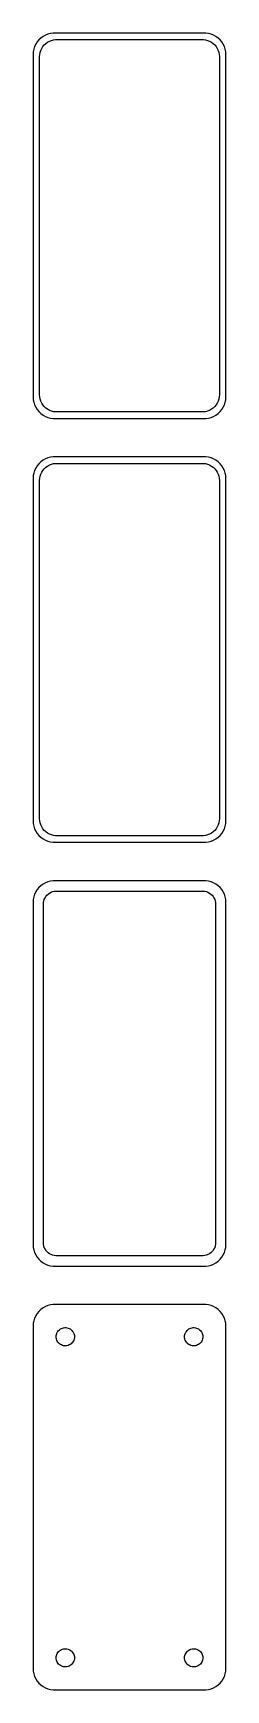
# Model space of a CAD drawing. Header units: metres. Extents: x -22 to 22, y 351 to 738.
import ezdxf

# ---------------------------------------------------------------- set-up
doc = ezdxf.new("R2010")
doc.units = ezdxf.units.M

msp = doc.modelspace()

# ---------------------------------------------------------------- linework, layer by layer
for p, q in [((-21.8815, 735.409), (-22.1489, 734.841)), ((-21.5451, 735.939), (-21.8815, 735.409)), ((-21.1448, 736.423), (-21.5451, 735.939)), ((-20.6871, 736.853), (-21.1448, 736.423)), ((-20.1791, 737.222), (-20.6871, 736.853)), ((-19.6289, 737.524), (-20.1791, 737.222)), ((-19.9159, 735.238), (-19.5497, 735.582)), ((-19.0451, 737.755), (-19.6289, 737.524)), ((-19.5497, 735.582), (-19.1433, 735.877)), ((-19.1433, 735.877), (-18.7031, 736.119)), ((-18.4369, 737.911), (-19.0451, 737.755)), ((-18.7031, 736.119), (-18.2361, 736.304)), ((-17.8139, 737.99), (-18.4369, 737.911)), ((-18.2361, 736.304), (-17.7495, 736.429)), ((17.8139, 737.99), (-17.8139, 737.99)), ((-17.7495, 736.429), (-17.2512, 736.492)), ((-17.2512, 736.492), (17.2512, 736.492)), ((17.2512, 736.492), (17.7495, 736.429)), ((17.7495, 736.429), (18.2361, 736.304)), ((18.4369, 737.911), (17.8139, 737.99)), ((18.2361, 736.304), (18.7031, 736.119)), ((19.0451, 737.755), (18.4369, 737.911)), ((18.7031, 736.119), (19.1433, 735.877)), ((19.6289, 737.524), (19.0451, 737.755)), ((19.1433, 735.877), (19.5497, 735.582)), ((19.5497, 735.582), (19.9159, 735.238)), ((20.1791, 737.222), (19.6289, 737.524)), ((20.6871, 736.853), (20.1791, 737.222)), ((21.1448, 736.423), (20.6871, 736.853)), ((21.5451, 735.939), (21.1448, 736.423)), ((21.8815, 735.409), (21.5451, 735.939)), ((22.1489, 734.841), (21.8815, 735.409)), ((-22.4606, 733.627), (-22.5, 733)), ((-22.5, 733), (-22.5, 653)), ((-22.3429, 734.243), (-22.4606, 733.627)), ((-22.1489, 734.841), (-22.3429, 734.243)), ((-21, 732.5), (-20.9684, 733.001)), ((-21, 653.5), (-21, 732.5)), ((-20.9684, 733.001), (-20.8743, 733.495)), ((-20.8743, 733.495), (-20.7191, 733.972)), ((-20.7191, 733.972), (-20.5052, 734.427)), ((-20.5052, 734.427), (-20.2361, 734.851)), ((-20.2361, 734.851), (-19.9159, 735.238)), ((19.9159, 735.238), (20.2361, 734.851)), ((20.2361, 734.851), (20.5052, 734.427)), ((20.5052, 734.427), (20.7191, 733.972)), ((20.7191, 733.972), (20.8743, 733.495)), ((20.8743, 733.495), (20.9684, 733.001)), ((20.9684, 733.001), (21, 732.5)), ((21, 732.5), (21, 653.5)), ((22.3429, 734.243), (22.1489, 734.841)), ((22.4606, 733.627), (22.3429, 734.243)), ((22.5, 733), (22.4606, 733.627)), ((22.5, 653), (22.5, 733)), ((-22.5, 653), (-22.4606, 652.373)), ((-22.4606, 652.373), (-22.3429, 651.757)), ((-22.3429, 651.757), (-22.1489, 651.159)), ((-22.1489, 651.159), (-21.8815, 650.591)), ((-21.8815, 650.591), (-21.5451, 650.061)), ((-20.9684, 652.999), (-21, 653.5)), ((-20.8743, 652.505), (-20.9684, 652.999)), ((-20.7191, 652.028), (-20.8743, 652.505)), ((-20.5052, 651.573), (-20.7191, 652.028)), ((-20.2361, 651.149), (-20.5052, 651.573)), ((-19.9159, 650.762), (-20.2361, 651.149)), ((-19.5497, 650.418), (-19.9159, 650.762)), ((-19.1433, 650.123), (-19.5497, 650.418)), ((19.5497, 650.418), (19.1433, 650.123)), ((19.9159, 650.762), (19.5497, 650.418)), ((20.2361, 651.149), (19.9159, 650.762)), ((20.5052, 651.573), (20.2361, 651.149)), ((20.7191, 652.028), (20.5052, 651.573)), ((20.8743, 652.505), (20.7191, 652.028)), ((20.9684, 652.999), (20.8743, 652.505)), ((21, 653.5), (20.9684, 652.999)), ((21.5451, 650.061), (21.8815, 650.591)), ((21.8815, 650.591), (22.1489, 651.159)), ((22.1489, 651.159), (22.3429, 651.757)), ((22.3429, 651.757), (22.4606, 652.373)), ((22.4606, 652.373), (22.5, 653)), ((-21.5451, 650.061), (-21.1448, 649.577)), ((-21.1448, 649.577), (-20.6871, 649.147)), ((-20.6871, 649.147), (-20.1791, 648.778)), ((-20.1791, 648.778), (-19.6289, 648.476)), ((-19.6289, 648.476), (-19.0451, 648.245)), ((-18.7031, 649.881), (-19.1433, 650.123)), ((-19.0451, 648.245), (-18.4369, 648.089)), ((-18.2361, 649.696), (-18.7031, 649.881)), ((-18.4369, 648.089), (-17.8139, 648.01)), ((-17.7495, 649.571), (-18.2361, 649.696)), ((-17.8139, 648.01), (17.8139, 648.01)), ((-17.2512, 649.508), (-17.7495, 649.571)), ((17.2512, 649.508), (-17.2512, 649.508)), ((17.7495, 649.571), (17.2512, 649.508)), ((18.2361, 649.696), (17.7495, 649.571)), ((17.8139, 648.01), (18.4369, 648.089)), ((18.7031, 649.881), (18.2361, 649.696)), ((18.4369, 648.089), (19.0451, 648.245)), ((19.1433, 650.123), (18.7031, 649.881)), ((19.0451, 648.245), (19.6289, 648.476)), ((19.6289, 648.476), (20.1791, 648.778)), ((20.1791, 648.778), (20.6871, 649.147)), ((20.6871, 649.147), (21.1448, 649.577)), ((21.1448, 649.577), (21.5451, 650.061)), ((-19.6289, 638.524), (-20.1791, 638.222)), ((-19.0451, 638.755), (-19.6289, 638.524)), ((-18.4369, 638.911), (-19.0451, 638.755)), ((-17.8139, 638.99), (-18.4369, 638.911)), ((17.8139, 638.99), (-17.8139, 638.99)), ((18.4369, 638.911), (17.8139, 638.99)), ((19.0451, 638.755), (18.4369, 638.911)), ((19.6289, 638.524), (19.0451, 638.755)), ((20.1791, 638.222), (19.6289, 638.524)), ((-22.3429, 635.243), (-22.4606, 634.627)), ((-22.1489, 635.841), (-22.3429, 635.243)), ((-21.8815, 636.409), (-22.1489, 635.841)), ((-21.5451, 636.939), (-21.8815, 636.409)), ((-21.1448, 637.423), (-21.5451, 636.939)), ((-20.6871, 637.853), (-21.1448, 637.423)), ((-20.8743, 634.495), (-20.7191, 634.972)), ((-20.7191, 634.972), (-20.5052, 635.427)), ((-20.1791, 638.222), (-20.6871, 637.853)), ((-20.5052, 635.427), (-20.2361, 635.851)), ((-20.2361, 635.851), (-19.9159, 636.238)), ((-19.9159, 636.238), (-19.5497, 636.582)), ((-19.5497, 636.582), (-19.1433, 636.877)), ((-19.1433, 636.877), (-18.7031, 637.119)), ((-18.7031, 637.119), (-18.2361, 637.304)), ((-18.2361, 637.304), (-17.7495, 637.429)), ((-17.7495, 637.429), (-17.2512, 637.492)), ((-17.2512, 637.492), (17.2512, 637.492)), ((17.2512, 637.492), (17.7495, 637.429)), ((17.7495, 637.429), (18.2361, 637.304)), ((18.2361, 637.304), (18.7031, 637.119)), ((18.7031, 637.119), (19.1433, 636.877)), ((19.1433, 636.877), (19.5497, 636.582)), ((19.5497, 636.582), (19.9159, 636.238)), ((19.9159, 636.238), (20.2361, 635.851)), ((20.6871, 637.853), (20.1791, 638.222)), ((20.2361, 635.851), (20.5052, 635.427)), ((20.5052, 635.427), (20.7191, 634.972)), ((21.1448, 637.423), (20.6871, 637.853)), ((20.7191, 634.972), (20.8743, 634.495)), ((21.5451, 636.939), (21.1448, 637.423)), ((21.8815, 636.409), (21.5451, 636.939)), ((22.1489, 635.841), (21.8815, 636.409)), ((22.3429, 635.243), (22.1489, 635.841)), ((22.4606, 634.627), (22.3429, 635.243)), ((-22.4606, 634.627), (-22.5, 634)), ((-22.5, 634), (-22.5, 554)), ((-21, 633.5), (-20.9684, 634.001)), ((-21, 554.5), (-21, 633.5)), ((-20.9684, 634.001), (-20.8743, 634.495)), ((20.8743, 634.495), (20.9684, 634.001)), ((20.9684, 634.001), (21, 633.5)), ((21, 633.5), (21, 554.5)), ((22.5, 634), (22.4606, 634.627)), ((22.5, 554), (22.5, 634)), ((-22.5, 554), (-22.4606, 553.373)), ((-20.9684, 553.999), (-21, 554.5)), ((-20.8743, 553.505), (-20.9684, 553.999)), ((-20.7191, 553.028), (-20.8743, 553.505)), ((20.8743, 553.505), (20.7191, 553.028)), ((20.9684, 553.999), (20.8743, 553.505)), ((21, 554.5), (20.9684, 553.999)), ((22.4606, 553.373), (22.5, 554)), ((-22.4606, 553.373), (-22.3429, 552.757)), ((-22.3429, 552.757), (-22.1489, 552.159)), ((-22.1489, 552.159), (-21.8815, 551.591)), ((-21.8815, 551.591), (-21.5451, 551.061)), ((-21.5451, 551.061), (-21.1448, 550.577)), ((-21.1448, 550.577), (-20.6871, 550.147)), ((-20.5052, 552.573), (-20.7191, 553.028)), ((-20.6871, 550.147), (-20.1791, 549.778)), ((-20.2361, 552.149), (-20.5052, 552.573)), ((-19.9159, 551.762), (-20.2361, 552.149)), ((-20.1791, 549.778), (-19.6289, 549.476)), ((-19.5497, 551.418), (-19.9159, 551.762)), ((-19.1433, 551.123), (-19.5497, 551.418)), ((-18.7031, 550.881), (-19.1433, 551.123)), ((-18.2361, 550.696), (-18.7031, 550.881)), ((-17.7495, 550.571), (-18.2361, 550.696)), ((-17.2512, 550.508), (-17.7495, 550.571)), ((17.2512, 550.508), (-17.2512, 550.508)), ((17.7495, 550.571), (17.2512, 550.508)), ((18.2361, 550.696), (17.7495, 550.571)), ((18.7031, 550.881), (18.2361, 550.696)), ((19.1433, 551.123), (18.7031, 550.881)), ((19.5497, 551.418), (19.1433, 551.123)), ((19.9159, 551.762), (19.5497, 551.418)), ((19.6289, 549.476), (20.1791, 549.778)), ((20.2361, 552.149), (19.9159, 551.762)), ((20.1791, 549.778), (20.6871, 550.147)), ((20.5052, 552.573), (20.2361, 552.149)), ((20.7191, 553.028), (20.5052, 552.573)), ((20.6871, 550.147), (21.1448, 550.577)), ((21.1448, 550.577), (21.5451, 551.061)), ((21.5451, 551.061), (21.8815, 551.591)), ((21.8815, 551.591), (22.1489, 552.159)), ((22.1489, 552.159), (22.3429, 552.757)), ((22.3429, 552.757), (22.4606, 553.373)), ((-19.6289, 549.476), (-19.0451, 549.245)), ((-19.0451, 549.245), (-18.4369, 549.089)), ((-18.4369, 549.089), (-17.8139, 549.01)), ((-17.8139, 549.01), (17.8139, 549.01)), ((17.8139, 549.01), (18.4369, 549.089)), ((18.4369, 549.089), (19.0451, 549.245)), ((19.0451, 549.245), (19.6289, 549.476)), ((-21.5451, 537.939), (-21.8815, 537.409)), ((-21.1448, 538.423), (-21.5451, 537.939)), ((-20.6871, 538.853), (-21.1448, 538.423)), ((-20.1791, 539.222), (-20.6871, 538.853)), ((-19.6289, 539.524), (-20.1791, 539.222)), ((-19.0451, 539.755), (-19.6289, 539.524)), ((-18.4369, 539.911), (-19.0451, 539.755)), ((-17.8139, 539.99), (-18.4369, 539.911)), ((17.8139, 539.99), (-17.8139, 539.99)), ((18.4369, 539.911), (17.8139, 539.99)), ((19.0451, 539.755), (18.4369, 539.911)), ((19.6289, 539.524), (19.0451, 539.755)), ((20.1791, 539.222), (19.6289, 539.524)), ((20.6871, 538.853), (20.1791, 539.222)), ((21.1448, 538.423), (20.6871, 538.853)), ((21.5451, 537.939), (21.1448, 538.423)), ((21.8815, 537.409), (21.5451, 537.939)), ((-22.4606, 535.627), (-22.5, 535)), ((-22.5, 535), (-22.5, 455)), ((-22.3429, 536.243), (-22.4606, 535.627)), ((-22.1489, 536.841), (-22.3429, 536.243)), ((-21.8815, 537.409), (-22.1489, 536.841)), ((-20.1129, 534.5), (-20.0884, 534.89)), ((-20.1129, 455.5), (-20.1129, 534.5)), ((-20.0884, 534.89), (-20.0151, 535.274)), ((-20.0151, 535.274), (-19.8943, 535.646)), ((-19.8943, 535.646), (-19.7279, 536)), ((-19.7279, 536), (-19.5184, 536.33)), ((-19.5184, 536.33), (-19.2692, 536.631)), ((-19.2692, 536.631), (-18.9842, 536.899)), ((-18.9842, 536.899), (-18.668, 537.128)), ((-18.668, 537.128), (-18.3254, 537.317)), ((-18.3254, 537.317), (-17.9619, 537.461)), ((-17.9619, 537.461), (-17.5833, 537.558)), ((-17.5833, 537.558), (-17.1954, 537.607)), ((-17.1954, 537.607), (17.1954, 537.607)), ((17.1954, 537.607), (17.5833, 537.558)), ((17.5833, 537.558), (17.9619, 537.461)), ((17.9619, 537.461), (18.3254, 537.317)), ((18.3254, 537.317), (18.668, 537.128)), ((18.668, 537.128), (18.9842, 536.899)), ((18.9842, 536.899), (19.2692, 536.631)), ((19.2692, 536.631), (19.5184, 536.33)), ((19.5184, 536.33), (19.7279, 536)), ((19.7279, 536), (19.8943, 535.646)), ((19.8943, 535.646), (20.0151, 535.274)), ((20.0151, 535.274), (20.0884, 534.89)), ((20.0884, 534.89), (20.1129, 534.5)), ((20.1129, 534.5), (20.1129, 455.5)), ((22.1489, 536.841), (21.8815, 537.409)), ((22.3429, 536.243), (22.1489, 536.841)), ((22.4606, 535.627), (22.3429, 536.243)), ((22.5, 535), (22.4606, 535.627)), ((22.5, 455), (22.5, 535)), ((-22.5, 455), (-22.4606, 454.373)), ((-22.4606, 454.373), (-22.3429, 453.757)), ((-22.3429, 453.757), (-22.1489, 453.159)), ((-22.1489, 453.159), (-21.8815, 452.591)), ((-20.0884, 455.11), (-20.1129, 455.5)), ((-20.0151, 454.726), (-20.0884, 455.11)), ((-19.8943, 454.354), (-20.0151, 454.726)), ((-19.7279, 454), (-19.8943, 454.354)), ((-19.5184, 453.67), (-19.7279, 454)), ((-19.2692, 453.369), (-19.5184, 453.67)), ((-18.9842, 453.101), (-19.2692, 453.369)), ((-18.668, 452.872), (-18.9842, 453.101)), ((-18.3254, 452.683), (-18.668, 452.872)), ((18.668, 452.872), (18.3254, 452.683)), ((18.9842, 453.101), (18.668, 452.872)), ((19.2692, 453.369), (18.9842, 453.101)), ((19.5184, 453.67), (19.2692, 453.369)), ((19.7279, 454), (19.5184, 453.67)), ((19.8943, 454.354), (19.7279, 454)), ((20.0151, 454.726), (19.8943, 454.354)), ((20.0884, 455.11), (20.0151, 454.726)), ((20.1129, 455.5), (20.0884, 455.11)), ((21.8815, 452.591), (22.1489, 453.159)), ((22.1489, 453.159), (22.3429, 453.757)), ((22.3429, 453.757), (22.4606, 454.373)), ((22.4606, 454.373), (22.5, 455)), ((-21.8815, 452.591), (-21.5451, 452.061)), ((-21.5451, 452.061), (-21.1448, 451.577)), ((-21.1448, 451.577), (-20.6871, 451.147)), ((-20.6871, 451.147), (-20.1791, 450.778)), ((-20.1791, 450.778), (-19.6289, 450.476)), ((-19.6289, 450.476), (-19.0451, 450.245)), ((-19.0451, 450.245), (-18.4369, 450.089)), ((-18.4369, 450.089), (-17.8139, 450.01)), ((-17.9619, 452.539), (-18.3254, 452.683)), ((-17.5833, 452.442), (-17.9619, 452.539)), ((-17.8139, 450.01), (17.8139, 450.01)), ((-17.1954, 452.393), (-17.5833, 452.442)), ((17.1954, 452.393), (-17.1954, 452.393)), ((17.5833, 452.442), (17.1954, 452.393)), ((17.9619, 452.539), (17.5833, 452.442)), ((17.8139, 450.01), (18.4369, 450.089)), ((18.3254, 452.683), (17.9619, 452.539)), ((18.4369, 450.089), (19.0451, 450.245)), ((19.0451, 450.245), (19.6289, 450.476)), ((19.6289, 450.476), (20.1791, 450.778)), ((20.1791, 450.778), (20.6871, 451.147)), ((20.6871, 451.147), (21.1448, 451.577)), ((21.1448, 451.577), (21.5451, 452.061)), ((21.5451, 452.061), (21.8815, 452.591)), ((-22.1489, 437.841), (-22.3429, 437.243)), ((-21.8815, 438.409), (-22.1489, 437.841)), ((-21.5451, 438.939), (-21.8815, 438.409)), ((-21.1448, 439.423), (-21.5451, 438.939)), ((-20.6871, 439.853), (-21.1448, 439.423)), ((-20.1791, 440.222), (-20.6871, 439.853)), ((-19.6289, 440.524), (-20.1791, 440.222)), ((-19.0451, 440.755), (-19.6289, 440.524)), ((-18.4369, 440.911), (-19.0451, 440.755)), ((-17.8139, 440.99), (-18.4369, 440.911)), ((17.8139, 440.99), (-17.8139, 440.99)), ((18.4369, 440.911), (17.8139, 440.99)), ((19.0451, 440.755), (18.4369, 440.911)), ((19.6289, 440.524), (19.0451, 440.755)), ((20.1791, 440.222), (19.6289, 440.524)), ((20.6871, 439.853), (20.1791, 440.222)), ((21.1448, 439.423), (20.6871, 439.853)), ((21.5451, 438.939), (21.1448, 439.423)), ((21.8815, 438.409), (21.5451, 438.939)), ((22.1489, 437.841), (21.8815, 438.409)), ((22.3429, 437.243), (22.1489, 437.841)), ((-22.4606, 436.627), (-22.5, 436)), ((-22.5, 436), (-22.5, 356)), ((-22.3429, 437.243), (-22.4606, 436.627)), ((-17.1353, 433.5), (-17.1185, 433.768)), ((-17.1185, 433.232), (-17.1353, 433.5)), ((-17.1185, 433.768), (-17.0682, 434.031)), ((-17.0682, 434.031), (-16.9853, 434.286)), ((-16.9853, 434.286), (-16.8712, 434.529)), ((-16.8712, 434.529), (-16.7275, 434.755)), ((-16.7275, 434.755), (-16.5565, 434.962)), ((-16.5565, 434.962), (-16.3611, 435.145)), ((-16.3611, 435.145), (-16.1441, 435.303)), ((-16.1441, 435.303), (-15.9091, 435.432)), ((-15.9091, 435.432), (-15.6598, 435.531)), ((-15.6598, 435.531), (-15.4001, 435.597)), ((-15.4001, 435.597), (-15.1341, 435.631)), ((-15.1341, 435.631), (-14.8659, 435.631)), ((-14.8659, 435.631), (-14.5999, 435.597)), ((-14.5999, 435.597), (-14.3401, 435.531)), ((-14.3401, 435.531), (-14.0908, 435.432)), ((-14.0908, 435.432), (-13.8559, 435.303)), ((-13.8559, 435.303), (-13.6389, 435.145)), ((-13.6389, 435.145), (-13.4434, 434.962)), ((-13.4434, 434.962), (-13.2725, 434.755)), ((-13.2725, 434.755), (-13.1288, 434.529)), ((-13.1288, 434.529), (-13.0146, 434.286)), ((-13.0146, 434.286), (-12.9318, 434.031)), ((-12.9318, 434.031), (-12.8815, 433.768)), ((-12.8815, 433.768), (-12.8647, 433.5)), ((-12.8647, 433.5), (-12.8815, 433.232)), ((12.8647, 433.5), (12.8815, 433.768)), ((12.8815, 433.232), (12.8647, 433.5)), ((12.8815, 433.768), (12.9318, 434.031)), ((12.9318, 434.031), (13.0146, 434.286)), ((13.0146, 434.286), (13.1288, 434.529)), ((13.1288, 434.529), (13.2725, 434.755)), ((13.2725, 434.755), (13.4434, 434.962)), ((13.4434, 434.962), (13.6389, 435.145)), ((13.6389, 435.145), (13.8559, 435.303)), ((13.8559, 435.303), (14.0908, 435.432)), ((14.0908, 435.432), (14.3401, 435.531)), ((14.3401, 435.531), (14.5999, 435.597)), ((14.5999, 435.597), (14.8659, 435.631)), ((14.8659, 435.631), (15.1341, 435.631)), ((15.1341, 435.631), (15.4001, 435.597)), ((15.4001, 435.597), (15.6598, 435.531)), ((15.6598, 435.531), (15.9091, 435.432)), ((15.9091, 435.432), (16.1441, 435.303)), ((16.1441, 435.303), (16.3611, 435.145)), ((16.3611, 435.145), (16.5565, 434.962)), ((16.5565, 434.962), (16.7275, 434.755)), ((16.7275, 434.755), (16.8712, 434.529)), ((16.8712, 434.529), (16.9853, 434.286)), ((16.9853, 434.286), (17.0682, 434.031)), ((17.0682, 434.031), (17.1185, 433.768)), ((17.1185, 433.768), (17.1353, 433.5)), ((17.1353, 433.5), (17.1185, 433.232)), ((22.4606, 436.627), (22.3429, 437.243)), ((22.5, 436), (22.4606, 436.627)), ((22.5, 356), (22.5, 436)), ((-17.0682, 432.969), (-17.1185, 433.232)), ((-16.9853, 432.714), (-17.0682, 432.969)), ((-16.8712, 432.471), (-16.9853, 432.714)), ((-16.7275, 432.245), (-16.8712, 432.471)), ((-16.5565, 432.038), (-16.7275, 432.245)), ((-16.3611, 431.855), (-16.5565, 432.038)), ((-16.1441, 431.697), (-16.3611, 431.855)), ((-15.9091, 431.568), (-16.1441, 431.697)), ((-15.6598, 431.469), (-15.9091, 431.568)), ((-15.4001, 431.403), (-15.6598, 431.469)), ((-15.1341, 431.369), (-15.4001, 431.403)), ((-14.8659, 431.369), (-15.1341, 431.369)), ((-14.5999, 431.403), (-14.8659, 431.369)), ((-14.3401, 431.469), (-14.5999, 431.403)), ((-14.0908, 431.568), (-14.3401, 431.469)), ((-13.8559, 431.697), (-14.0908, 431.568)), ((-13.6389, 431.855), (-13.8559, 431.697)), ((-13.4434, 432.038), (-13.6389, 431.855)), ((-13.2725, 432.245), (-13.4434, 432.038)), ((-13.1288, 432.471), (-13.2725, 432.245)), ((-13.0146, 432.714), (-13.1288, 432.471)), ((-12.9318, 432.969), (-13.0146, 432.714)), ((-12.8815, 433.232), (-12.9318, 432.969)), ((12.9318, 432.969), (12.8815, 433.232)), ((13.0146, 432.714), (12.9318, 432.969)), ((13.1288, 432.471), (13.0146, 432.714)), ((13.2725, 432.245), (13.1288, 432.471)), ((13.4434, 432.038), (13.2725, 432.245)), ((13.6389, 431.855), (13.4434, 432.038)), ((13.8559, 431.697), (13.6389, 431.855)), ((14.0908, 431.568), (13.8559, 431.697)), ((14.3401, 431.469), (14.0908, 431.568)), ((14.5999, 431.403), (14.3401, 431.469)), ((14.8659, 431.369), (14.5999, 431.403)), ((15.1341, 431.369), (14.8659, 431.369)), ((15.4001, 431.403), (15.1341, 431.369)), ((15.6598, 431.469), (15.4001, 431.403)), ((15.9091, 431.568), (15.6598, 431.469)), ((16.1441, 431.697), (15.9091, 431.568)), ((16.3611, 431.855), (16.1441, 431.697)), ((16.5565, 432.038), (16.3611, 431.855)), ((16.7275, 432.245), (16.5565, 432.038)), ((16.8712, 432.471), (16.7275, 432.245)), ((16.9853, 432.714), (16.8712, 432.471)), ((17.0682, 432.969), (16.9853, 432.714)), ((17.1185, 433.232), (17.0682, 432.969)), ((-16.7275, 359.755), (-16.5565, 359.962)), ((-16.5565, 359.962), (-16.3611, 360.145)), ((-16.3611, 360.145), (-16.1441, 360.303)), ((-16.1441, 360.303), (-15.9091, 360.432)), ((-15.9091, 360.432), (-15.6598, 360.531)), ((-15.6598, 360.531), (-15.4001, 360.597)), ((-15.4001, 360.597), (-15.1341, 360.631)), ((-15.1341, 360.631), (-14.8659, 360.631)), ((-14.8659, 360.631), (-14.5999, 360.597)), ((-14.5999, 360.597), (-14.3401, 360.531)), ((-14.3401, 360.531), (-14.0908, 360.432)), ((-14.0908, 360.432), (-13.8559, 360.303)), ((-13.8559, 360.303), (-13.6389, 360.145)), ((-13.6389, 360.145), (-13.4434, 359.962)), ((-13.4434, 359.962), (-13.2725, 359.755)), ((13.2725, 359.755), (13.4434, 359.962)), ((13.4434, 359.962), (13.6389, 360.145)), ((13.6389, 360.145), (13.8559, 360.303)), ((13.8559, 360.303), (14.0908, 360.432)), ((14.0908, 360.432), (14.3401, 360.531)), ((14.3401, 360.531), (14.5999, 360.597)), ((14.5999, 360.597), (14.8659, 360.631)), ((14.8659, 360.631), (15.1341, 360.631)), ((15.1341, 360.631), (15.4001, 360.597)), ((15.4001, 360.597), (15.6598, 360.531)), ((15.6598, 360.531), (15.9091, 360.432)), ((15.9091, 360.432), (16.1441, 360.303)), ((16.1441, 360.303), (16.3611, 360.145)), ((16.3611, 360.145), (16.5565, 359.962)), ((16.5565, 359.962), (16.7275, 359.755)), ((-17.1353, 358.5), (-17.1185, 358.768)), ((-17.1185, 358.232), (-17.1353, 358.5)), ((-17.1185, 358.768), (-17.0682, 359.031)), ((-17.0682, 357.969), (-17.1185, 358.232)), ((-17.0682, 359.031), (-16.9853, 359.286)), ((-16.9853, 357.714), (-17.0682, 357.969)), ((-16.9853, 359.286), (-16.8712, 359.529)), ((-16.8712, 357.471), (-16.9853, 357.714)), ((-16.8712, 359.529), (-16.7275, 359.755)), ((-16.7275, 357.245), (-16.8712, 357.471)), ((-16.5565, 357.038), (-16.7275, 357.245)), ((-16.3611, 356.855), (-16.5565, 357.038)), ((-16.1441, 356.697), (-16.3611, 356.855)), ((-15.9091, 356.568), (-16.1441, 356.697)), ((-15.6598, 356.469), (-15.9091, 356.568)), ((-15.4001, 356.403), (-15.6598, 356.469)), ((-15.1341, 356.369), (-15.4001, 356.403)), ((-14.8659, 356.369), (-15.1341, 356.369)), ((-14.5999, 356.403), (-14.8659, 356.369)), ((-14.3401, 356.469), (-14.5999, 356.403)), ((-14.0908, 356.568), (-14.3401, 356.469)), ((-13.8559, 356.697), (-14.0908, 356.568)), ((-13.6389, 356.855), (-13.8559, 356.697)), ((-13.4434, 357.038), (-13.6389, 356.855)), ((-13.2725, 357.245), (-13.4434, 357.038)), ((-13.2725, 359.755), (-13.1288, 359.529)), ((-13.1288, 357.471), (-13.2725, 357.245)), ((-13.1288, 359.529), (-13.0146, 359.286)), ((-13.0146, 357.714), (-13.1288, 357.471)), ((-13.0146, 359.286), (-12.9318, 359.031)), ((-12.9318, 357.969), (-13.0146, 357.714)), ((-12.9318, 359.031), (-12.8815, 358.768)), ((-12.8815, 358.232), (-12.9318, 357.969)), ((-12.8815, 358.768), (-12.8647, 358.5)), ((-12.8647, 358.5), (-12.8815, 358.232)), ((12.8647, 358.5), (12.8815, 358.768)), ((12.8815, 358.232), (12.8647, 358.5)), ((12.8815, 358.768), (12.9318, 359.031)), ((12.9318, 357.969), (12.8815, 358.232)), ((12.9318, 359.031), (13.0146, 359.286)), ((13.0146, 357.714), (12.9318, 357.969)), ((13.0146, 359.286), (13.1288, 359.529)), ((13.1288, 357.471), (13.0146, 357.714)), ((13.1288, 359.529), (13.2725, 359.755)), ((13.2725, 357.245), (13.1288, 357.471)), ((13.4434, 357.038), (13.2725, 357.245)), ((13.6389, 356.855), (13.4434, 357.038)), ((13.8559, 356.697), (13.6389, 356.855)), ((14.0908, 356.568), (13.8559, 356.697)), ((14.3401, 356.469), (14.0908, 356.568)), ((14.5999, 356.403), (14.3401, 356.469)), ((14.8659, 356.369), (14.5999, 356.403)), ((15.1341, 356.369), (14.8659, 356.369)), ((15.4001, 356.403), (15.1341, 356.369)), ((15.6598, 356.469), (15.4001, 356.403)), ((15.9091, 356.568), (15.6598, 356.469)), ((16.1441, 356.697), (15.9091, 356.568)), ((16.3611, 356.855), (16.1441, 356.697)), ((16.5565, 357.038), (16.3611, 356.855)), ((16.7275, 357.245), (16.5565, 357.038)), ((16.7275, 359.755), (16.8712, 359.529)), ((16.8712, 357.471), (16.7275, 357.245)), ((16.8712, 359.529), (16.9853, 359.286)), ((16.9853, 357.714), (16.8712, 357.471)), ((16.9853, 359.286), (17.0682, 359.031)), ((17.0682, 357.969), (16.9853, 357.714)), ((17.0682, 359.031), (17.1185, 358.768)), ((17.1185, 358.232), (17.0682, 357.969)), ((17.1185, 358.768), (17.1353, 358.5)), ((17.1353, 358.5), (17.1185, 358.232)), ((-22.5, 356), (-22.4606, 355.373)), ((-22.4606, 355.373), (-22.3429, 354.757)), ((-22.3429, 354.757), (-22.1489, 354.159)), ((-22.1489, 354.159), (-21.8815, 353.591)), ((-21.8815, 353.591), (-21.5451, 353.061)), ((-21.5451, 353.061), (-21.1448, 352.577)), ((-21.1448, 352.577), (-20.6871, 352.147)), ((20.6871, 352.147), (21.1448, 352.577)), ((21.1448, 352.577), (21.5451, 353.061)), ((21.5451, 353.061), (21.8815, 353.591)), ((21.8815, 353.591), (22.1489, 354.159)), ((22.1489, 354.159), (22.3429, 354.757)), ((22.3429, 354.757), (22.4606, 355.373)), ((22.4606, 355.373), (22.5, 356)), ((-20.6871, 352.147), (-20.1791, 351.778)), ((-20.1791, 351.778), (-19.6289, 351.476)), ((-19.6289, 351.476), (-19.0451, 351.245)), ((-19.0451, 351.245), (-18.4369, 351.089)), ((-18.4369, 351.089), (-17.8139, 351.01)), ((-17.8139, 351.01), (17.8139, 351.01)), ((17.8139, 351.01), (18.4369, 351.089)), ((18.4369, 351.089), (19.0451, 351.245)), ((19.0451, 351.245), (19.6289, 351.476)), ((19.6289, 351.476), (20.1791, 351.778)), ((20.1791, 351.778), (20.6871, 352.147))]:
    msp.add_line(p, q)

doc.saveas('drawing.dxf')
